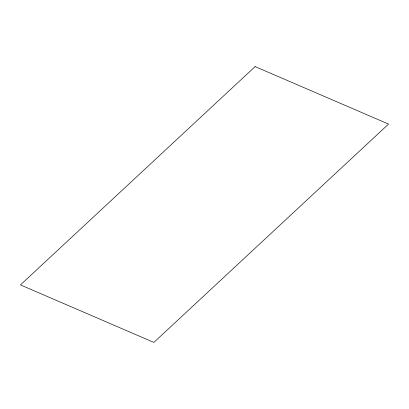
<?xml version="1.0" encoding="UTF-8"?>
<svg xmlns="http://www.w3.org/2000/svg" width="409" height="409" viewBox="0 0 409 409"><rect width="100%" height="100%" fill="white"/><g stroke="black" fill="none" stroke-linecap="round" stroke-linejoin="round"><path stroke-width="0.61" d="M255.129 66.595L20.45 284.915L153.871 342.405L388.55 124.085L255.129 66.595"/></g></svg>
